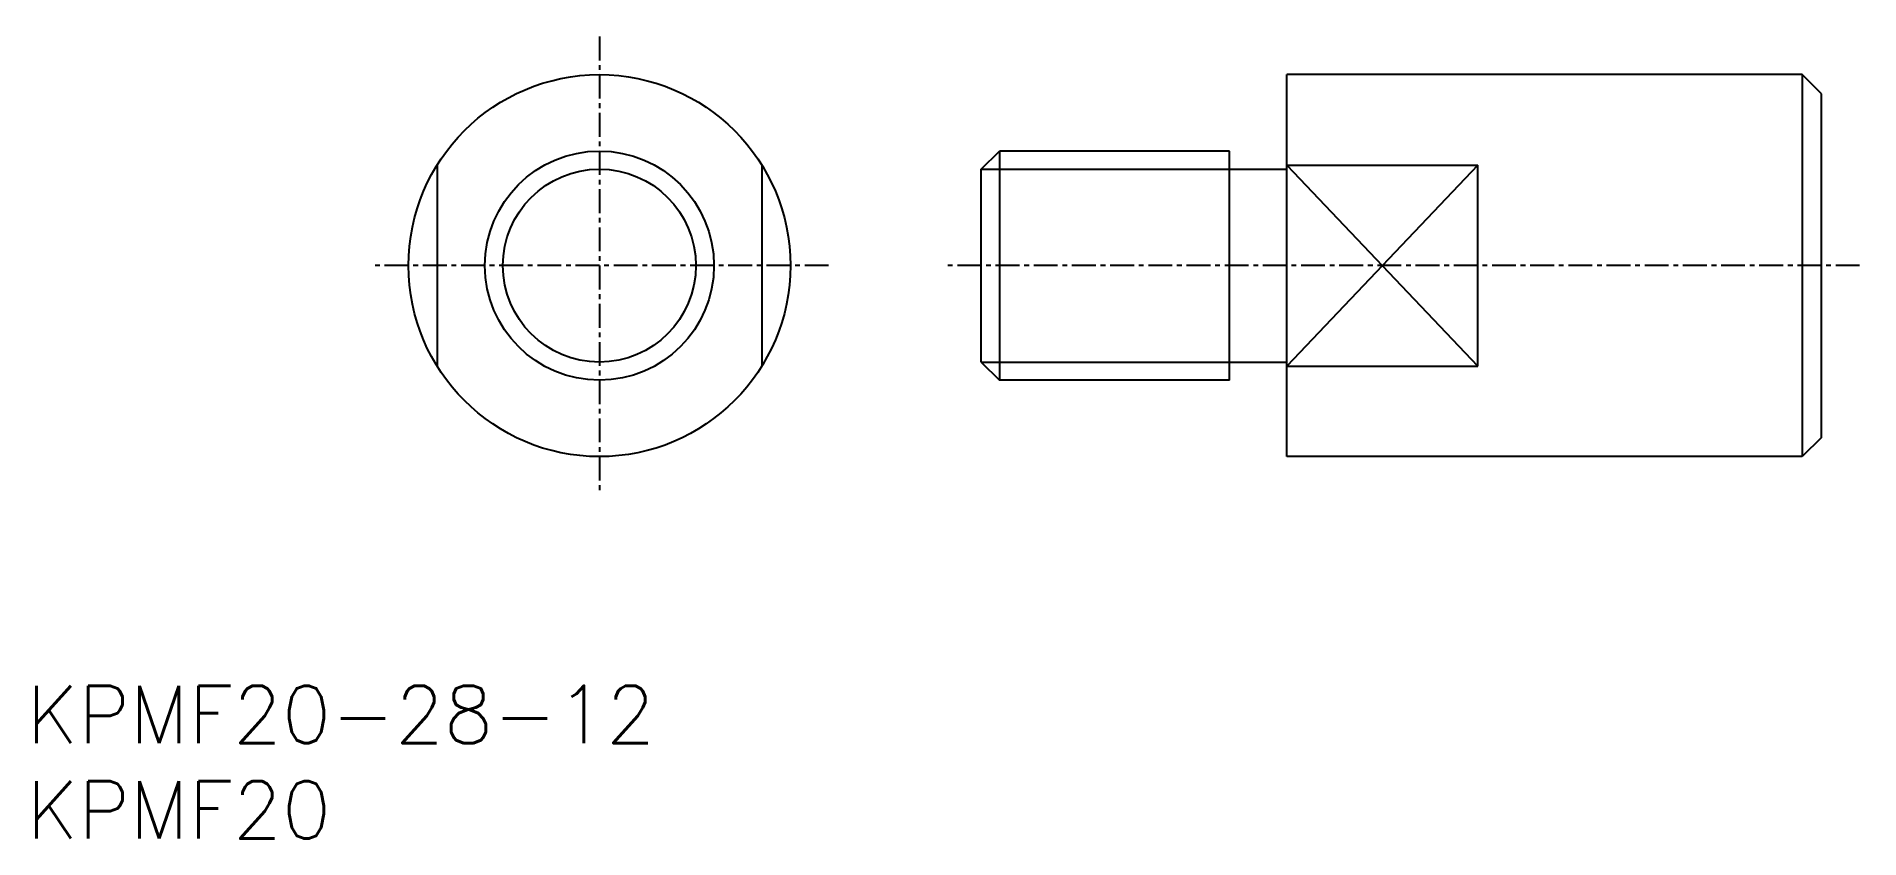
# Model space of a CAD drawing. Extents: x 0.5 to 96, y 0 to 42.
import ezdxf

# ---------------------------------------------------------------- set-up
doc = ezdxf.new("R2010")
doc.units = 0
doc.linetypes.add('CENTER', pattern=[2, 1.25, -0.25, 0.25, -0.25])
doc.layers.get('0').update_dxf_attribs({"linetype": 'CONTINUOUS'})
doc.layers.add('CENTER', color=1, linetype='CENTER')
doc.styles.get("Standard").update_dxf_attribs({"font": 'txt.shx'})

# ---------------------------------------------------------------- blocks, each defined once
blk = doc.blocks.new('*U7')
at = {"color": 7, "linetype": 'CONTINUOUS'}
blk.add_text('KPMF20', height=3, dxfattribs=at).set_placement((0, 0))
blk = doc.blocks.new('*U8')
at = {"color": 7, "linetype": 'CONTINUOUS'}
blk.add_text('KPMF20-28-12', height=3, dxfattribs=at).set_placement((0, 5))

msp = doc.modelspace()

# ---------------------------------------------------------------- linework, layer by layer
at = {"color": 7, "linetype": 'CONTINUOUS'}
for p, q in [((93, 40), (66, 40)), ((66, 20), (66, 40)), ((94, 39), (93, 40)), ((93, 40), (93, 20)), ((94, 21), (94, 39)), ((50, 35.053), (50.947, 36)), ((50.947, 36), (50.947, 24)), ((63, 36), (50.947, 36)), ((63, 24), (63, 36)), ((21.5, 35.268), (21.5, 24.732)), ((38.5, 35.268), (38.5, 24.732)), ((50, 24.947), (50, 35.053)), ((63, 35.053), (66, 35.053)), ((66, 35.268), (76, 35.268)), ((66, 35.268), (76, 24.732)), ((76, 35.268), (66, 24.732)), ((76, 24.732), (76, 35.268)), ((50, 24.947), (50.947, 24)), ((63, 24.947), (66, 24.947)), ((63, 24), (50.947, 24)), ((66, 24.732), (76, 24.732)), ((94, 21), (93, 20)), ((93, 20), (66, 20))]:
    msp.add_line(p, q, dxfattribs=at)
at = {"color": 3, "linetype": 'CONTINUOUS'}
for p, q in [((50, 35.053), (63, 35.053)), ((50, 24.947), (63, 24.947))]:
    msp.add_line(p, q, dxfattribs=at)
at = {"color": 7, "linetype": 'CONTINUOUS'}
for radius in [10, 5.053]:
    msp.add_circle((30, 30), radius, dxfattribs=at)
at = {"color": 3, "linetype": 'CONTINUOUS'}
msp.add_circle((30, 30), 6, dxfattribs=at)
at = {"layer": 'CENTER', "color": 1, "linetype": 'CENTER'}
for p, q in [((30, 42), (30, 18)), ((42, 30), (18, 30)), ((96, 30), (48, 30))]:
    msp.add_line(p, q, dxfattribs=at)

# ---------------------------------------------------------------- block references
at = {"color": 7, "linetype": 'CONTINUOUS'}
for name in ['*U8', '*U7']:
    msp.add_blockref(name, (0, 0), dxfattribs=at)

doc.saveas('drawing.dxf')
